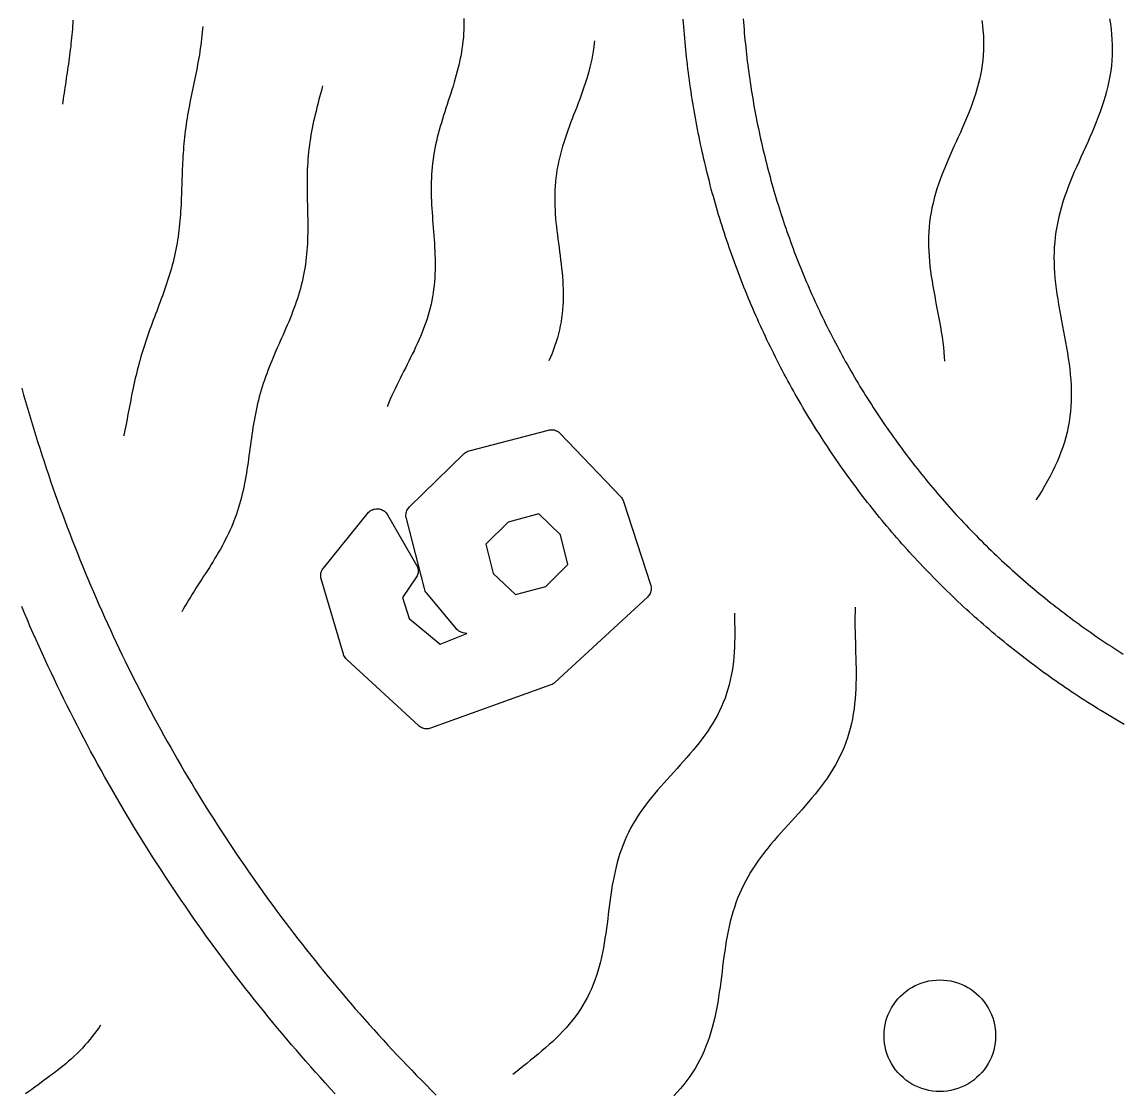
# Model space of a CAD drawing. Header units: millimetres. Extents: x -17.8 to 17.8, y -17.8 to 17.8.
# Drawn here: x 3.244 to 6.001, y -2.838 to -0.151 of the extents above; entities that cross this region are included whole.
import ezdxf

# ---------------------------------------------------------------- set-up
doc = ezdxf.new("R2010")
doc.units = ezdxf.units.MM
for name, color, linetype in [('ALTIN', 2, 'Continuous'), ('DOKU', 8, 'Continuous'), ('KESIM', 1, 'Continuous')]:
    doc.layers.add(name, color=color, linetype=linetype)

msp = doc.modelspace()

# ---------------------------------------------------------------- linework, layer by layer
at = {"layer": 'ALTIN'}
for points in [[(6.0086, -1.9134), (6.0003, -1.9086), (5.9919, -1.9038), (5.9836, -1.8989), (5.9754, -1.894), (5.9671, -1.8891), (5.9589, -1.8841), (5.9507, -1.8791), (5.9425, -1.8741), (5.9343, -1.869), (5.9262, -1.8639), (5.9181, -1.8587), (5.91, -1.8535), (5.9019, -1.8483), (5.8938, -1.8431), (5.8858, -1.8378), (5.8778, -1.8325), (5.8698, -1.8271), (5.8618, -1.8217), (5.8539, -1.8163), (5.846, -1.8108), (5.8381, -1.8053), (5.8302, -1.7998), (5.8224, -1.7942), (5.8146, -1.7886), (5.8068, -1.783), (5.799, -1.7773), (5.7913, -1.7716), (5.7836, -1.7659), (5.7759, -1.7601), (5.7682, -1.7543), (5.7606, -1.7485), (5.7529, -1.7426), (5.7454, -1.7367), (5.7378, -1.7307), (5.7303, -1.7248), (5.7227, -1.7188), (5.7153, -1.7127), (5.7078, -1.7067), (5.7004, -1.7006), (5.693, -1.6944), (5.6856, -1.6883), (5.6782, -1.6821), (5.6709, -1.6758), (5.6636, -1.6696), (5.6563, -1.6633), (5.6491, -1.657), (5.6419, -1.6506), (5.6347, -1.6442), (5.6275, -1.6378), (5.6204, -1.6314), (5.6133, -1.6249), (5.6062, -1.6184), (5.5992, -1.6118), (5.5921, -1.6052), (5.5851, -1.5986), (5.5782, -1.592), (5.5713, -1.5853), (5.5644, -1.5786), (5.5575, -1.5719), (5.5506, -1.5652), (5.5438, -1.5584), (5.537, -1.5516), (5.5303, -1.5447), (5.5236, -1.5378), (5.5169, -1.5309), (5.5102, -1.524), (5.5036, -1.5171), (5.497, -1.5101), (5.4904, -1.503), (5.4838, -1.496), (5.4773, -1.4889), (5.4708, -1.4818), (5.4644, -1.4747), (5.458, -1.4675), (5.4516, -1.4603), (5.4452, -1.4531), (5.4389, -1.4459), (5.4326, -1.4386), (5.4264, -1.4313), (5.4201, -1.424), (5.4139, -1.4166), (5.4078, -1.4092), (5.4016, -1.4018), (5.3955, -1.3944), (5.3895, -1.3869), (5.3834, -1.3795), (5.3774, -1.3719), (5.3715, -1.3644), (5.3655, -1.3568), (5.3596, -1.3493), (5.3537, -1.3416), (5.3479, -1.334), (5.3421, -1.3263), (5.3363, -1.3186), (5.3306, -1.3109), (5.3249, -1.3032), (5.3192, -1.2954), (5.3136, -1.2876), (5.308, -1.2798), (5.3024, -1.272), (5.2969, -1.2641), (5.2914, -1.2562), (5.2859, -1.2483), (5.2805, -1.2404), (5.2751, -1.2324), (5.2697, -1.2244), (5.2644, -1.2164), (5.2591, -1.2084), (5.2539, -1.2003), (5.2487, -1.1922), (5.2435, -1.1841), (5.2383, -1.176), (5.2332, -1.1679), (5.2281, -1.1597), (5.2231, -1.1515), (5.2181, -1.1433), (5.2131, -1.1351), (5.2082, -1.1268), (5.2033, -1.1186), (5.1984, -1.1103), (5.1936, -1.1019), (5.1888, -1.0936), (5.184, -1.0852), (5.1793, -1.0769), (5.1746, -1.0685), (5.17, -1.06), (5.1654, -1.0516), (5.1608, -1.0431), (5.1563, -1.0347), (5.1518, -1.0262), (5.1473, -1.0176), (5.1429, -1.0091), (5.1385, -1.0005), (5.1342, -0.992), (5.1299, -0.9834), (5.1256, -0.9748), (5.1214, -0.9661), (5.1172, -0.9575), (5.113, -0.9488), (5.1089, -0.9401), (5.1048, -0.9314), (5.1008, -0.9227), (5.0968, -0.9139), (5.0928, -0.9052), (5.0889, -0.8964), (5.085, -0.8876), (5.0811, -0.8788), (5.0773, -0.87), (5.0735, -0.8611), (5.0698, -0.8523), (5.0661, -0.8434), (5.0624, -0.8345), (5.0588, -0.8256), (5.0552, -0.8167), (5.0517, -0.8077), (5.0482, -0.7988), (5.0447, -0.7898), (5.0413, -0.7808), (5.0379, -0.7718), (5.0345, -0.7628), (5.0312, -0.7538), (5.028, -0.7447), (5.0247, -0.7357), (5.0215, -0.7266), (5.0184, -0.7175), (5.0153, -0.7084), (5.0122, -0.6993), (5.0092, -0.6902), (5.0062, -0.681), (5.0032, -0.6719), (5.0003, -0.6627), (4.9975, -0.6535), (4.9946, -0.6444), (4.9918, -0.6351), (4.9891, -0.6259), (4.9864, -0.6167), (4.9837, -0.6075), (4.9811, -0.5982), (4.9785, -0.589), (4.9759, -0.5797), (4.9734, -0.5704), (4.9709, -0.5611), (4.9685, -0.5518), (4.9661, -0.5425), (4.9638, -0.5332), (4.9615, -0.5238), (4.9592, -0.5145), (4.957, -0.5051), (4.9548, -0.4958), (4.9527, -0.4864), (4.9506, -0.477), (4.9485, -0.4676), (4.9465, -0.4582), (4.9445, -0.4488), (4.9426, -0.4394), (4.9407, -0.43), (4.9388, -0.4205), (4.937, -0.4111), (4.9352, -0.4016), (4.9335, -0.3922), (4.9318, -0.3827), (4.9302, -0.3732), (4.9285, -0.3637), (4.927, -0.3543), (4.9255, -0.3448), (4.924, -0.3353), (4.9225, -0.3258), (4.9211, -0.3162), (4.9198, -0.3067), (4.9185, -0.2972), (4.9172, -0.2877), (4.9159, -0.2781), (4.9147, -0.2686), (4.9136, -0.259), (4.9125, -0.2495), (4.9114, -0.2399), (4.9104, -0.2304), (4.9094, -0.2208), (4.9085, -0.2112), (4.9076, -0.2017), (4.9067, -0.1921), (4.9059, -0.1825), (4.9051, -0.1729), (4.9044, -0.1633), (4.9037, -0.1537), (4.903, -0.1441)], [(5.0533, -0.1433), (5.054, -0.1522), (5.0547, -0.1611), (5.0554, -0.1701), (5.0561, -0.179), (5.0569, -0.1879), (5.0578, -0.1969), (5.0587, -0.2058), (5.0596, -0.2147), (5.0605, -0.2236), (5.0615, -0.2325), (5.0626, -0.2414), (5.0636, -0.2503), (5.0647, -0.2592), (5.0659, -0.2681), (5.0671, -0.277), (5.0683, -0.2858), (5.0696, -0.2947), (5.0709, -0.3036), (5.0722, -0.3124), (5.0736, -0.3213), (5.075, -0.3301), (5.0765, -0.339), (5.078, -0.3478), (5.0795, -0.3567), (5.0811, -0.3655), (5.0827, -0.3743), (5.0844, -0.3831), (5.0861, -0.3919), (5.0878, -0.4007), (5.0896, -0.4095), (5.0914, -0.4183), (5.0932, -0.427), (5.0951, -0.4358), (5.097, -0.4445), (5.099, -0.4533), (5.101, -0.462), (5.103, -0.4708), (5.1051, -0.4795), (5.1072, -0.4882), (5.1093, -0.4969), (5.1115, -0.5056), (5.1137, -0.5143), (5.116, -0.5229), (5.1183, -0.5316), (5.1206, -0.5402), (5.123, -0.5489), (5.1254, -0.5575), (5.1279, -0.5661), (5.1304, -0.5747), (5.1329, -0.5833), (5.1355, -0.5919), (5.1381, -0.6005), (5.1407, -0.6091), (5.1434, -0.6176), (5.1461, -0.6262), (5.1488, -0.6347), (5.1516, -0.6432), (5.1545, -0.6517), (5.1573, -0.6602), (5.1602, -0.6687), (5.1632, -0.6771), (5.1661, -0.6856), (5.1691, -0.694), (5.1722, -0.7025), (5.1753, -0.7109), (5.1784, -0.7193), (5.1815, -0.7277), (5.1847, -0.736), (5.188, -0.7444), (5.1912, -0.7527), (5.1945, -0.7611), (5.1979, -0.7694), (5.2013, -0.7777), (5.2047, -0.786), (5.2081, -0.7943), (5.2116, -0.8025), (5.2151, -0.8108), (5.2187, -0.819), (5.2223, -0.8272), (5.2259, -0.8354), (5.2296, -0.8436), (5.2332, -0.8517), (5.237, -0.8599), (5.2408, -0.868), (5.2446, -0.8761), (5.2484, -0.8842), (5.2523, -0.8923), (5.2562, -0.9004), (5.2601, -0.9084), (5.2641, -0.9164), (5.2681, -0.9244), (5.2722, -0.9324), (5.2763, -0.9404), (5.2804, -0.9484), (5.2845, -0.9563), (5.2887, -0.9642), (5.293, -0.9721), (5.2972, -0.98), (5.3015, -0.9879), (5.3058, -0.9957), (5.3102, -1.0036), (5.3146, -1.0114), (5.319, -1.0192), (5.3235, -1.0269), (5.328, -1.0347), (5.3325, -1.0424), (5.3371, -1.0501), (5.3417, -1.0578), (5.3463, -1.0655), (5.351, -1.0731), (5.3557, -1.0808), (5.3604, -1.0884), (5.3652, -1.096), (5.37, -1.1035), (5.3748, -1.1111), (5.3797, -1.1186), (5.3846, -1.1261), (5.3895, -1.1336), (5.3945, -1.1411), (5.3995, -1.1485), (5.4045, -1.1559), (5.4095, -1.1633), (5.4146, -1.1707), (5.4198, -1.1781), (5.4249, -1.1854), (5.4301, -1.1927), (5.4353, -1.2), (5.4406, -1.2072), (5.4459, -1.2145), (5.4512, -1.2217), (5.4565, -1.2289), (5.4619, -1.2361), (5.4673, -1.2432), (5.4727, -1.2503), (5.4782, -1.2574), (5.4837, -1.2645), (5.4893, -1.2715), (5.4948, -1.2786), (5.5004, -1.2856), (5.506, -1.2925), (5.5117, -1.2995), (5.5174, -1.3064), (5.5231, -1.3133), (5.5288, -1.3202), (5.5346, -1.3271), (5.5404, -1.3339), (5.5463, -1.3407), (5.5521, -1.3475), (5.558, -1.3542), (5.5639, -1.3609), (5.5699, -1.3676), (5.5759, -1.3743), (5.5819, -1.381), (5.5879, -1.3876), (5.594, -1.3942), (5.6001, -1.4007), (5.6062, -1.4073), (5.6124, -1.4138), (5.6186, -1.4203), (5.6248, -1.4267), (5.631, -1.4332), (5.6373, -1.4396), (5.6436, -1.446), (5.6499, -1.4523), (5.6562, -1.4586), (5.6626, -1.4649), (5.669, -1.4712), (5.6755, -1.4774), (5.6819, -1.4836), (5.6884, -1.4898), (5.6949, -1.496), (5.7015, -1.5021), (5.708, -1.5082), (5.7146, -1.5143), (5.7212, -1.5203), (5.7279, -1.5263), (5.7346, -1.5323), (5.7413, -1.5383), (5.748, -1.5442), (5.7547, -1.5501), (5.7615, -1.5559), (5.7683, -1.5618), (5.7751, -1.5676), (5.782, -1.5734), (5.7889, -1.5791), (5.7958, -1.5848), (5.8027, -1.5905), (5.8097, -1.5962), (5.8166, -1.6018), (5.8236, -1.6074), (5.8307, -1.6129), (5.8377, -1.6185), (5.8448, -1.624), (5.8519, -1.6295), (5.859, -1.6349), (5.8661, -1.6403), (5.8733, -1.6457), (5.8805, -1.651), (5.8877, -1.6563), (5.895, -1.6616), (5.9022, -1.6669), (5.9095, -1.6721), (5.9168, -1.6773), (5.9241, -1.6824), (5.9315, -1.6876), (5.9389, -1.6927), (5.9463, -1.6977), (5.9537, -1.7027), (5.9611, -1.7077), (5.9686, -1.7127), (5.9761, -1.7176), (5.9836, -1.7225), (5.9911, -1.7274), (5.9987, -1.7322), (6.0062, -1.737)], [(3.2438, -1.07), (3.2485, -1.0868), (3.2533, -1.1037), (3.2582, -1.1204), (3.2631, -1.1372), (3.2681, -1.1539), (3.2732, -1.1707), (3.2783, -1.1874), (3.2835, -1.204), (3.2888, -1.2207), (3.2942, -1.2373), (3.2996, -1.2539), (3.3051, -1.2705), (3.3107, -1.287), (3.3163, -1.3036), (3.3221, -1.3201), (3.3279, -1.3366), (3.3337, -1.353), (3.3397, -1.3694), (3.3457, -1.3859), (3.3518, -1.4022), (3.3579, -1.4186), (3.3641, -1.4349), (3.3704, -1.4512), (3.3768, -1.4675), (3.3832, -1.4837), (3.3898, -1.4999), (3.3963, -1.5161), (3.403, -1.5323), (3.4097, -1.5484), (3.4165, -1.5645), (3.4234, -1.5806), (3.4303, -1.5966), (3.4373, -1.6126), (3.4444, -1.6286), (3.4515, -1.6445), (3.4587, -1.6604), (3.466, -1.6763), (3.4733, -1.6922), (3.4808, -1.708), (3.4882, -1.7238), (3.4958, -1.7395), (3.5034, -1.7552), (3.5111, -1.7709), (3.5189, -1.7866), (3.5267, -1.8022), (3.5346, -1.8178), (3.5426, -1.8333), (3.5506, -1.8488), (3.5587, -1.8643), (3.5669, -1.8798), (3.5751, -1.8952), (3.5834, -1.9105), (3.5918, -1.9259), (3.6002, -1.9412), (3.6087, -1.9564), (3.6173, -1.9717), (3.6259, -1.9869), (3.6346, -2.002), (3.6434, -2.0171), (3.6522, -2.0322), (3.6611, -2.0472), (3.6701, -2.0622), (3.6791, -2.0772), (3.6882, -2.0921), (3.6974, -2.107), (3.7066, -2.1218), (3.7159, -2.1366), (3.7253, -2.1513), (3.7347, -2.1661), (3.7442, -2.1807), (3.7537, -2.1954), (3.7633, -2.21), (3.773, -2.2245), (3.7827, -2.239), (3.7925, -2.2535), (3.8024, -2.2679), (3.8123, -2.2823), (3.8223, -2.2966), (3.8324, -2.3109), (3.8425, -2.3251), (3.8527, -2.3393), (3.8629, -2.3535), (3.8732, -2.3676), (3.8836, -2.3817), (3.894, -2.3957), (3.9045, -2.4097), (3.915, -2.4236), (3.9256, -2.4375), (3.9363, -2.4513), (3.947, -2.4651), (3.9578, -2.4789), (3.9686, -2.4925), (3.9795, -2.5062), (3.9905, -2.5198), (4.0015, -2.5334), (4.0126, -2.5469), (4.0238, -2.5603), (4.035, -2.5737), (4.0462, -2.5871), (4.0575, -2.6004), (4.0689, -2.6137), (4.0803, -2.6269), (4.0918, -2.64), (4.1034, -2.6531), (4.115, -2.6662), (4.1266, -2.6792), (4.1384, -2.6922), (4.1501, -2.7051), (4.162, -2.7179), (4.1739, -2.7307), (4.1858, -2.7435), (4.1978, -2.7562), (4.2099, -2.7688), (4.222, -2.7814), (4.2341, -2.794), (4.2463, -2.8064), (4.2586, -2.8189), (4.2709, -2.8313), (4.2833, -2.8436)], [(4.0298, -2.8401), (4.0174, -2.8267), (4.0051, -2.8132), (3.9929, -2.7996), (3.9807, -2.786), (3.9686, -2.7724), (3.9565, -2.7587), (3.9445, -2.745), (3.9325, -2.7311), (3.9207, -2.7173), (3.9088, -2.7034), (3.8971, -2.6894), (3.8854, -2.6754), (3.8737, -2.6614), (3.8621, -2.6472), (3.8506, -2.6331), (3.8392, -2.6189), (3.8278, -2.6046), (3.8164, -2.5903), (3.8052, -2.5759), (3.794, -2.5615), (3.7828, -2.5471), (3.7717, -2.5326), (3.7607, -2.518), (3.7498, -2.5034), (3.7389, -2.4887), (3.728, -2.474), (3.7173, -2.4593), (3.7066, -2.4445), (3.6959, -2.4297), (3.6854, -2.4148), (3.6749, -2.3998), (3.6644, -2.3849), (3.6541, -2.3698), (3.6437, -2.3548), (3.6335, -2.3397), (3.6233, -2.3245), (3.6132, -2.3093), (3.6032, -2.2941), (3.5932, -2.2788), (3.5833, -2.2634), (3.5735, -2.2481), (3.5637, -2.2326), (3.554, -2.2172), (3.5443, -2.2017), (3.5348, -2.1861), (3.5252, -2.1705), (3.5158, -2.1549), (3.5064, -2.1393), (3.4971, -2.1235), (3.4879, -2.1078), (3.4787, -2.092), (3.4697, -2.0762), (3.4606, -2.0603), (3.4517, -2.0444), (3.4428, -2.0284), (3.434, -2.0125), (3.4252, -1.9964), (3.4166, -1.9804), (3.4079, -1.9643), (3.3994, -1.9481), (3.3909, -1.932), (3.3826, -1.9157), (3.3742, -1.8995), (3.366, -1.8832), (3.3578, -1.8669), (3.3497, -1.8505), (3.3416, -1.8341), (3.3337, -1.8177), (3.3258, -1.8013), (3.318, -1.7848), (3.3102, -1.7682), (3.3025, -1.7517), (3.2949, -1.7351), (3.2874, -1.7184), (3.2799, -1.7018), (3.2725, -1.6851), (3.2652, -1.6684), (3.258, -1.6516), (3.2508, -1.6348), (3.2437, -1.618)]]:
    msp.add_lwpolyline(points, dxfattribs=at)
for points in [[(4.1181, -1.3778), (4.1206, -1.3762), (4.1232, -1.375), (4.126, -1.374), (4.1288, -1.3732), (4.1316, -1.3727), (4.1345, -1.3725), (4.1374, -1.3726), (4.1403, -1.373), (4.1431, -1.3736), (4.1459, -1.3746), (4.1486, -1.3757), (4.1511, -1.3772), (4.1535, -1.3788), (4.1557, -1.3807), (4.1577, -1.3828), (4.1595, -1.3851), (4.1611, -1.3875), (4.234, -1.5138), (4.2353, -1.5163), (4.2363, -1.519), (4.2371, -1.5217), (4.2377, -1.5245), (4.238, -1.5273), (4.238, -1.5301), (4.2377, -1.5329), (4.2372, -1.5357), (4.2364, -1.5384), (4.2354, -1.5411), (4.2341, -1.5436), (4.2326, -1.546), (4.1984, -1.595), (4.2154, -1.6476), (4.2935, -1.7125), (4.3604, -1.6852), (4.3512, -1.6836), (4.3482, -1.683), (4.3453, -1.682), (4.3426, -1.6808), (4.3399, -1.6793), (4.3374, -1.6775), (4.3352, -1.6755), (4.3331, -1.6732), (4.2596, -1.5846), (4.2577, -1.582), (4.256, -1.5791), (4.2547, -1.5761), (4.2537, -1.573), (4.2084, -1.3969), (4.2078, -1.3941), (4.2075, -1.3913), (4.2074, -1.3884), (4.2077, -1.3856), (4.2082, -1.3827), (4.2089, -1.38), (4.21, -1.3773), (4.2112, -1.3748), (4.2128, -1.3723), (4.2145, -1.3701), (4.2164, -1.368), (4.3523, -1.2351), (4.3547, -1.2331), (4.3572, -1.2313), (4.3599, -1.2298), (4.3627, -1.2285), (4.3657, -1.2276), (4.5647, -1.1751), (4.5676, -1.1745), (4.5705, -1.1742), (4.5734, -1.1742), (4.5763, -1.1744), (4.5791, -1.1749), (4.5819, -1.1757), (4.5846, -1.1768), (4.5872, -1.1781), (4.5897, -1.1796), (4.592, -1.1814), (4.5941, -1.1834), (4.7463, -1.3427), (4.7481, -1.3447), (4.7496, -1.3469), (4.751, -1.3492), (4.7522, -1.3516), (4.7531, -1.3541), (4.8211, -1.5627), (4.8219, -1.5654), (4.8224, -1.5682), (4.8226, -1.5711), (4.8226, -1.5739), (4.8222, -1.5768), (4.8216, -1.5795), (4.8208, -1.5823), (4.8197, -1.5849), (4.8183, -1.5874), (4.8168, -1.5898), (4.815, -1.592), (4.813, -1.594), (4.5812, -1.8082), (4.5789, -1.8101), (4.5764, -1.8118), (4.5738, -1.8132), (4.571, -1.8144), (4.2694, -1.9229), (4.2666, -1.9237), (4.2637, -1.9243), (4.2607, -1.9246), (4.2578, -1.9246), (4.2548, -1.9243), (4.2519, -1.9237), (4.249, -1.9228), (4.2463, -1.9217), (4.2437, -1.9203), (4.2412, -1.9186), (4.2389, -1.9167), (4.0591, -1.7508), (4.0569, -1.7485), (4.0549, -1.7459), (4.0532, -1.7432), (4.0518, -1.7403), (4.0507, -1.7372), (3.9949, -1.5487), (3.9942, -1.5459), (3.9938, -1.543), (3.9937, -1.5401), (3.9938, -1.5372), (3.9942, -1.5343), (3.9949, -1.5315), (3.9959, -1.5288), (3.9971, -1.5261), (3.9986, -1.5236), (4.0003, -1.5213), (4.1118, -1.3837), (4.1137, -1.3815), (4.1158, -1.3795)], [(4.4075, -1.4612), (4.4259, -1.5346), (4.4819, -1.5876), (4.5584, -1.5674), (4.6133, -1.5128), (4.5954, -1.4379), (4.5406, -1.3852), (4.4638, -1.4059)], [(5.6317, -2.8057), (5.6243, -2.811), (5.6165, -2.8158), (5.6084, -2.8201), (5.6001, -2.8239), (5.5915, -2.8272), (5.5827, -2.8298), (5.5738, -2.8319), (5.5648, -2.8334), (5.5556, -2.8343), (5.5465, -2.8346), (5.5373, -2.8343), (5.5282, -2.8334), (5.5192, -2.8319), (5.5102, -2.8298), (5.5015, -2.8272), (5.4929, -2.8239), (5.4846, -2.8201), (5.4765, -2.8158), (5.4687, -2.811), (5.4613, -2.8057), (5.4542, -2.7998), (5.4475, -2.7936), (5.4412, -2.7869), (5.4354, -2.7798), (5.4301, -2.7724), (5.4252, -2.7646), (5.4209, -2.7565), (5.4171, -2.7482), (5.4139, -2.7396), (5.4113, -2.7308), (5.4092, -2.7219), (5.4077, -2.7129), (5.4068, -2.7037), (5.4065, -2.6946), (5.4068, -2.6854), (5.4077, -2.6763), (5.4092, -2.6673), (5.4113, -2.6584), (5.4139, -2.6496), (5.4171, -2.641), (5.4209, -2.6327), (5.4252, -2.6246), (5.4301, -2.6168), (5.4354, -2.6094), (5.4412, -2.6023), (5.4475, -2.5956), (5.4542, -2.5893), (5.4613, -2.5835), (5.4687, -2.5782), (5.4765, -2.5733), (5.4846, -2.569), (5.4929, -2.5652), (5.5015, -2.562), (5.5102, -2.5594), (5.5192, -2.5573), (5.5282, -2.5558), (5.5373, -2.5549), (5.5465, -2.5546), (5.5556, -2.5549), (5.5648, -2.5558), (5.5738, -2.5573), (5.5827, -2.5594), (5.5915, -2.562), (5.6001, -2.5652), (5.6084, -2.569), (5.6165, -2.5733), (5.6243, -2.5782), (5.6317, -2.5835), (5.6388, -2.5893), (5.6455, -2.5956), (5.6517, -2.6023), (5.6575, -2.6094), (5.6629, -2.6168), (5.6677, -2.6246), (5.672, -2.6327), (5.6758, -2.641), (5.6791, -2.6496), (5.6817, -2.6584), (5.6838, -2.6673), (5.6853, -2.6763), (5.6862, -2.6854), (5.6865, -2.6946), (5.6862, -2.7037), (5.6853, -2.7129), (5.6838, -2.7219), (5.6817, -2.7308), (5.6791, -2.7396), (5.6758, -2.7482), (5.672, -2.7565), (5.6677, -2.7646), (5.6629, -2.7724), (5.6575, -2.7798), (5.6517, -2.7869), (5.6455, -2.7936), (5.6388, -2.7998)]]:
    msp.add_lwpolyline(points, close=True, dxfattribs=at)
at = {"layer": 'DOKU'}
for points in [[(3.3723, -0.1472), (3.3719, -0.1546), (3.3714, -0.1619), (3.3708, -0.1693), (3.3702, -0.1766), (3.3696, -0.184), (3.3689, -0.1913), (3.3681, -0.1986), (3.3673, -0.206), (3.3665, -0.2133), (3.3656, -0.2206), (3.3647, -0.2279), (3.3637, -0.2352), (3.3627, -0.2425), (3.3617, -0.2498), (3.3607, -0.2571), (3.3596, -0.2644), (3.3585, -0.2717), (3.3575, -0.279), (3.3564, -0.2863), (3.3553, -0.2935), (3.3542, -0.3008), (3.3531, -0.3081), (3.352, -0.3154), (3.3509, -0.3227), (3.3498, -0.3299), (3.3488, -0.3372), (3.3477, -0.3445), (3.3467, -0.3518), (3.346, -0.3572)], [(3.6977, -0.1627), (3.6972, -0.1695), (3.6965, -0.1776), (3.6957, -0.1856), (3.6949, -0.1936), (3.6939, -0.2017), (3.6928, -0.2097), (3.6917, -0.2177), (3.6905, -0.2257), (3.6892, -0.2337), (3.6878, -0.2417), (3.6864, -0.2497), (3.6849, -0.2577), (3.6834, -0.2656), (3.6818, -0.2736), (3.6802, -0.2816), (3.6786, -0.2895), (3.677, -0.2975), (3.6753, -0.3054), (3.6737, -0.3133), (3.6721, -0.3213), (3.6704, -0.3292), (3.6688, -0.3371), (3.6672, -0.345), (3.6657, -0.353), (3.6642, -0.3609), (3.6627, -0.3688), (3.6613, -0.3767), (3.6599, -0.3847), (3.6586, -0.3926), (3.6574, -0.4005), (3.6562, -0.4085), (3.6551, -0.4164), (3.654, -0.4244), (3.653, -0.4324), (3.6521, -0.4403), (3.6513, -0.4483), (3.6505, -0.4563), (3.6498, -0.4643), (3.6492, -0.4723), (3.6486, -0.4803), (3.6481, -0.4884), (3.6476, -0.4964), (3.6472, -0.5045), (3.6468, -0.5125), (3.6465, -0.5206), (3.6461, -0.5287), (3.6459, -0.5367), (3.6456, -0.5448), (3.6453, -0.5529), (3.6451, -0.561), (3.6448, -0.5691), (3.6446, -0.5772), (3.6443, -0.5854), (3.644, -0.5935), (3.6436, -0.6016), (3.6433, -0.6097), (3.6428, -0.6178), (3.6423, -0.6259), (3.6418, -0.634), (3.6412, -0.642), (3.6405, -0.6501), (3.6397, -0.6582), (3.6389, -0.6662), (3.638, -0.6743), (3.6369, -0.6823), (3.6358, -0.6903), (3.6346, -0.6983), (3.6333, -0.7062), (3.6319, -0.7142), (3.6303, -0.7221), (3.6287, -0.73), (3.627, -0.7379), (3.6251, -0.7458), (3.6232, -0.7536), (3.6212, -0.7615), (3.6191, -0.7693), (3.6169, -0.777), (3.6146, -0.7848), (3.6122, -0.7925), (3.6097, -0.8003), (3.6072, -0.808), (3.6046, -0.8156), (3.6019, -0.8233), (3.5992, -0.831), (3.5965, -0.8386), (3.5937, -0.8462), (3.5909, -0.8538), (3.588, -0.8614), (3.5852, -0.869), (3.5823, -0.8766), (3.5795, -0.8842), (3.5766, -0.8917), (3.5737, -0.8993), (3.5709, -0.9069), (3.5681, -0.9145), (3.5653, -0.9221), (3.5626, -0.9296), (3.5599, -0.9372), (3.5573, -0.9449), (3.5547, -0.9525), (3.5521, -0.9601), (3.5497, -0.9678), (3.5473, -0.9754), (3.5449, -0.9831), (3.5426, -0.9908), (3.5404, -0.9985), (3.5383, -1.0062), (3.5362, -1.014), (3.5342, -1.0218), (3.5322, -1.0296), (3.5304, -1.0374), (3.5285, -1.0452), (3.5268, -1.053), (3.525, -1.0609), (3.5234, -1.0688), (3.5217, -1.0767), (3.5201, -1.0846), (3.5186, -1.0925), (3.517, -1.1005), (3.5155, -1.1084), (3.514, -1.1164), (3.5124, -1.1243), (3.5109, -1.1323), (3.5094, -1.1403), (3.5079, -1.1482), (3.5063, -1.1562), (3.5047, -1.1642), (3.503, -1.1721), (3.5013, -1.18), (3.4996, -1.188), (3.4991, -1.1901)], [(4.3527, -0.1425), (4.3529, -0.152), (4.3528, -0.1615), (4.3526, -0.171), (4.3521, -0.1805), (4.3514, -0.19), (4.3505, -0.1995), (4.3493, -0.2089), (4.348, -0.2184), (4.3465, -0.2278), (4.3448, -0.2372), (4.3429, -0.2466), (4.3408, -0.256), (4.3386, -0.2654), (4.3362, -0.2747), (4.3337, -0.284), (4.331, -0.2934), (4.3283, -0.3027), (4.3255, -0.312), (4.3226, -0.3212), (4.3196, -0.3305), (4.3167, -0.3397), (4.3136, -0.349), (4.3106, -0.3582), (4.3077, -0.3674), (4.3047, -0.3766), (4.3018, -0.3858), (4.2989, -0.395), (4.2962, -0.4042), (4.2935, -0.4134), (4.2909, -0.4226), (4.2885, -0.4318), (4.2861, -0.441), (4.284, -0.4503), (4.2819, -0.4595), (4.2801, -0.4687), (4.2783, -0.478), (4.2768, -0.4873), (4.2754, -0.4966), (4.2743, -0.5059), (4.2732, -0.5152), (4.2724, -0.5246), (4.2717, -0.534), (4.2712, -0.5434), (4.2709, -0.5528), (4.2707, -0.5622), (4.2707, -0.5717), (4.2708, -0.5812), (4.271, -0.5908), (4.2714, -0.6003), (4.2718, -0.6099), (4.2724, -0.6195), (4.273, -0.6291), (4.2737, -0.6387), (4.2744, -0.6484), (4.2752, -0.658), (4.2759, -0.6677), (4.2767, -0.6774), (4.2774, -0.687), (4.2781, -0.6967), (4.2788, -0.7064), (4.2794, -0.7161), (4.2798, -0.7258), (4.2802, -0.7355), (4.2805, -0.7451), (4.2806, -0.7548), (4.2806, -0.7644), (4.2804, -0.774), (4.2801, -0.7836), (4.2796, -0.7932), (4.2788, -0.8027), (4.2779, -0.8122), (4.2768, -0.8217), (4.2755, -0.8311), (4.274, -0.8405), (4.2722, -0.8498), (4.2703, -0.8591), (4.2681, -0.8684), (4.2657, -0.8776), (4.2631, -0.8867), (4.2603, -0.8958), (4.2573, -0.9049), (4.2542, -0.914), (4.2508, -0.9229), (4.2473, -0.9319), (4.2436, -0.9408), (4.2398, -0.9497), (4.2359, -0.9585), (4.2318, -0.9673), (4.2277, -0.976), (4.2234, -0.9848), (4.2191, -0.9935), (4.2148, -1.0022), (4.2104, -1.0108), (4.206, -1.0195), (4.2015, -1.0281), (4.1971, -1.0367), (4.1928, -1.0454), (4.1885, -1.054), (4.1842, -1.0627), (4.18, -1.0713), (4.176, -1.08), (4.172, -1.0887), (4.1681, -1.0974), (4.1644, -1.1061), (4.1608, -1.1149), (4.16, -1.1168)], [(5.6518, -0.148), (5.6535, -0.1604), (5.6548, -0.1728), (5.6557, -0.1851), (5.6563, -0.1975), (5.6564, -0.2099), (5.6561, -0.2222), (5.6554, -0.2346), (5.6543, -0.2469), (5.6528, -0.2592), (5.6509, -0.2714), (5.6486, -0.2837), (5.646, -0.2959), (5.643, -0.3081), (5.6396, -0.3202), (5.6359, -0.3324), (5.6319, -0.3445), (5.6277, -0.3565), (5.6232, -0.3686), (5.6185, -0.3806), (5.6136, -0.3925), (5.6085, -0.4045), (5.6033, -0.4164), (5.598, -0.4283), (5.5927, -0.4402), (5.5873, -0.452), (5.582, -0.4638), (5.5767, -0.4756), (5.5714, -0.4874), (5.5663, -0.4992), (5.5613, -0.511), (5.5565, -0.5228), (5.5519, -0.5346), (5.5475, -0.5464), (5.5433, -0.5582), (5.5394, -0.57), (5.5358, -0.5818), (5.5325, -0.5937), (5.5295, -0.6056), (5.5268, -0.6175), (5.5245, -0.6294), (5.5226, -0.6414), (5.521, -0.6535), (5.5197, -0.6655), (5.5188, -0.6776), (5.5183, -0.6898), (5.5181, -0.702), (5.5182, -0.7142), (5.5187, -0.7265), (5.5194, -0.7389), (5.5204, -0.7513), (5.5217, -0.7637), (5.5233, -0.7762), (5.525, -0.7888), (5.527, -0.8014), (5.5291, -0.814), (5.5313, -0.8267), (5.5336, -0.8394), (5.536, -0.8521), (5.5385, -0.8648), (5.5409, -0.8776), (5.5433, -0.8904), (5.5457, -0.9032), (5.548, -0.916), (5.5501, -0.9288), (5.5521, -0.9416), (5.5538, -0.9543), (5.5554, -0.9671), (5.5567, -0.9798), (5.5578, -0.9925), (5.5583, -1.002)], [(5.972, -0.1433), (5.9742, -0.1564), (5.976, -0.1695), (5.9774, -0.1826), (5.9783, -0.1957), (5.9789, -0.2088), (5.9791, -0.2219), (5.9788, -0.2349), (5.978, -0.2479), (5.9769, -0.261), (5.9753, -0.2739), (5.9733, -0.2869), (5.9708, -0.2999), (5.968, -0.3128), (5.9648, -0.3257), (5.9613, -0.3385), (5.9574, -0.3513), (5.9532, -0.3641), (5.9487, -0.3769), (5.9439, -0.3896), (5.9389, -0.4023), (5.9338, -0.4149), (5.9284, -0.4276), (5.9229, -0.4402), (5.9174, -0.4527), (5.9117, -0.4653), (5.9061, -0.4778), (5.9004, -0.4903), (5.8948, -0.5028), (5.8893, -0.5152), (5.8838, -0.5277), (5.8786, -0.5402), (5.8734, -0.5526), (5.8686, -0.5651), (5.8639, -0.5775), (5.8595, -0.59), (5.8554, -0.6025), (5.8515, -0.615), (5.8481, -0.6276), (5.8449, -0.6401), (5.8421, -0.6527), (5.8397, -0.6653), (5.8376, -0.678), (5.8359, -0.6907), (5.8346, -0.7035), (5.8336, -0.7163), (5.8331, -0.7291), (5.8328, -0.742), (5.833, -0.755), (5.8334, -0.768), (5.8342, -0.781), (5.8353, -0.7942), (5.8367, -0.8073), (5.8383, -0.8205), (5.8402, -0.8338), (5.8422, -0.8471), (5.8444, -0.8604), (5.8468, -0.8738), (5.8493, -0.8872), (5.8518, -0.9007), (5.8544, -0.9142), (5.857, -0.9277), (5.8595, -0.9412), (5.862, -0.9547), (5.8644, -0.9682), (5.8667, -0.9817), (5.8688, -0.9953), (5.8706, -1.0088), (5.8723, -1.0222), (5.8737, -1.0357), (5.8748, -1.0491), (5.8756, -1.0625), (5.876, -1.0758), (5.8761, -1.0891), (5.8759, -1.1023), (5.8752, -1.1154), (5.8741, -1.1285), (5.8726, -1.1415), (5.8707, -1.1545), (5.8684, -1.1673), (5.8656, -1.1801), (5.8625, -1.1927), (5.8589, -1.2053), (5.8548, -1.2178), (5.8504, -1.2302), (5.8456, -1.2425), (5.8405, -1.2548), (5.8349, -1.2669), (5.8291, -1.2789), (5.8229, -1.2909), (5.8165, -1.3028), (5.8098, -1.3146), (5.8029, -1.3264), (5.7958, -1.3381), (5.7885, -1.3497), (5.7883, -1.3501)], [(4.68, -0.1987), (4.6795, -0.2043), (4.6784, -0.2145), (4.6771, -0.2247), (4.6754, -0.2348), (4.6735, -0.2449), (4.6713, -0.255), (4.6689, -0.2651), (4.6663, -0.2752), (4.6635, -0.2852), (4.6605, -0.2953), (4.6573, -0.3053), (4.6539, -0.3152), (4.6505, -0.3252), (4.6469, -0.3351), (4.6432, -0.345), (4.6395, -0.355), (4.6357, -0.3648), (4.6319, -0.3747), (4.6281, -0.3846), (4.6243, -0.3944), (4.6205, -0.4042), (4.6169, -0.4141), (4.6133, -0.4239), (4.6098, -0.4337), (4.6065, -0.4436), (4.6033, -0.4534), (4.6003, -0.4632), (4.5974, -0.4731), (4.5948, -0.4829), (4.5923, -0.4928), (4.5901, -0.5027), (4.5881, -0.5126), (4.5863, -0.5225), (4.5848, -0.5325), (4.5835, -0.5425), (4.5824, -0.5525), (4.5816, -0.5625), (4.581, -0.5726), (4.5806, -0.5827), (4.5805, -0.5929), (4.5806, -0.603), (4.5809, -0.6133), (4.5813, -0.6235), (4.582, -0.6338), (4.5828, -0.6441), (4.5837, -0.6544), (4.5848, -0.6648), (4.586, -0.6752), (4.5872, -0.6856), (4.5886, -0.696), (4.59, -0.7065), (4.5914, -0.7169), (4.5928, -0.7274), (4.5941, -0.7379), (4.5955, -0.7484), (4.5967, -0.7589), (4.5979, -0.7694), (4.5989, -0.7799), (4.5998, -0.7904), (4.6006, -0.8009), (4.6012, -0.8113), (4.6016, -0.8217), (4.6018, -0.8321), (4.6018, -0.8425), (4.6015, -0.8528), (4.601, -0.8631), (4.6003, -0.8734), (4.5992, -0.8836), (4.5979, -0.8937), (4.5964, -0.9039), (4.5945, -0.9139), (4.5924, -0.9239), (4.59, -0.9338), (4.5873, -0.9437), (4.5843, -0.9535), (4.5811, -0.9633), (4.5776, -0.973), (4.5739, -0.9827), (4.57, -0.9922), (4.5659, -1.0017)], [(3.9985, -0.3115), (3.9976, -0.3146), (3.9954, -0.3232), (3.9931, -0.3318), (3.9908, -0.3404), (3.9885, -0.349), (3.9863, -0.3575), (3.9841, -0.3661), (3.982, -0.3747), (3.9799, -0.3832), (3.9779, -0.3918), (3.9759, -0.4004), (3.9741, -0.4089), (3.9723, -0.4175), (3.9707, -0.4261), (3.9691, -0.4347), (3.9677, -0.4433), (3.9664, -0.4519), (3.9652, -0.4605), (3.9641, -0.4692), (3.9631, -0.4778), (3.9623, -0.4865), (3.9616, -0.4952), (3.961, -0.5039), (3.9604, -0.5126), (3.96, -0.5213), (3.9597, -0.5301), (3.9595, -0.5389), (3.9594, -0.5477), (3.9594, -0.5565), (3.9594, -0.5653), (3.9595, -0.5741), (3.9596, -0.5829), (3.9598, -0.5918), (3.96, -0.6007), (3.9602, -0.6095), (3.9604, -0.6184), (3.9606, -0.6273), (3.9608, -0.6362), (3.961, -0.6451), (3.9611, -0.654), (3.9612, -0.6629), (3.9611, -0.6718), (3.9611, -0.6806), (3.9609, -0.6895), (3.9606, -0.6984), (3.9602, -0.7072), (3.9597, -0.716), (3.9591, -0.7248), (3.9584, -0.7336), (3.9575, -0.7424), (3.9565, -0.7512), (3.9553, -0.7599), (3.9539, -0.7686), (3.9525, -0.7772), (3.9508, -0.7859), (3.949, -0.7945), (3.9471, -0.803), (3.945, -0.8116), (3.9427, -0.8201), (3.9403, -0.8286), (3.9378, -0.837), (3.9351, -0.8454), (3.9323, -0.8538), (3.9294, -0.8621), (3.9264, -0.8705), (3.9232, -0.8787), (3.92, -0.887), (3.9167, -0.8952), (3.9133, -0.9035), (3.9098, -0.9116), (3.9063, -0.9198), (3.9028, -0.928), (3.8992, -0.9361), (3.8956, -0.9442), (3.892, -0.9524), (3.8884, -0.9605), (3.8848, -0.9686), (3.8813, -0.9767), (3.8778, -0.9848), (3.8743, -0.993), (3.8709, -1.0011), (3.8676, -1.0092), (3.8644, -1.0174), (3.8612, -1.0256), (3.8581, -1.0338), (3.8551, -1.042), (3.8523, -1.0503), (3.8495, -1.0585), (3.8469, -1.0668), (3.8443, -1.0752), (3.8419, -1.0835), (3.8396, -1.0919), (3.8374, -1.1004), (3.8353, -1.1088), (3.8334, -1.1173), (3.8315, -1.1259), (3.8297, -1.1344), (3.8281, -1.143), (3.8265, -1.1516), (3.825, -1.1603), (3.8236, -1.169), (3.8222, -1.1777), (3.8209, -1.1864), (3.8197, -1.1952), (3.8185, -1.204), (3.8173, -1.2127), (3.8161, -1.2215), (3.8149, -1.2303), (3.8137, -1.2392), (3.8125, -1.248), (3.8113, -1.2568), (3.81, -1.2656), (3.8087, -1.2744), (3.8073, -1.2831), (3.8058, -1.2919), (3.8043, -1.3006), (3.8026, -1.3093), (3.8008, -1.318), (3.799, -1.3267), (3.797, -1.3353), (3.7949, -1.3438), (3.7926, -1.3524), (3.7902, -1.3608), (3.7877, -1.3693), (3.785, -1.3776), (3.7822, -1.386), (3.7792, -1.3942), (3.7761, -1.4025), (3.7729, -1.4106), (3.7695, -1.4187), (3.7659, -1.4268), (3.7622, -1.4348), (3.7584, -1.4427), (3.7544, -1.4506), (3.7504, -1.4584), (3.7462, -1.4662), (3.7419, -1.474), (3.7375, -1.4817), (3.733, -1.4893), (3.7284, -1.4969), (3.7238, -1.5045), (3.7191, -1.5121), (3.7143, -1.5196), (3.7096, -1.5271), (3.7048, -1.5346), (3.6999, -1.542), (3.6951, -1.5495), (3.6903, -1.5569), (3.6855, -1.5644), (3.6807, -1.5719), (3.676, -1.5793), (3.6713, -1.5868), (3.6667, -1.5943), (3.6621, -1.6018), (3.6576, -1.6094), (3.6532, -1.617), (3.6489, -1.6246), (3.6454, -1.6309)], [(5.3342, -1.6192), (5.3338, -1.6307), (5.3336, -1.6434), (5.3336, -1.6561), (5.3337, -1.6689), (5.3339, -1.6818), (5.3342, -1.6947), (5.3346, -1.7076), (5.335, -1.7206), (5.3354, -1.7336), (5.3358, -1.7466), (5.3361, -1.7596), (5.3364, -1.7726), (5.3365, -1.7856), (5.3364, -1.7985), (5.3362, -1.8114), (5.3357, -1.8242), (5.335, -1.837), (5.3341, -1.8497), (5.3329, -1.8623), (5.3313, -1.8748), (5.3294, -1.8873), (5.3272, -1.8996), (5.3247, -1.9117), (5.3217, -1.9238), (5.3184, -1.9357), (5.3147, -1.9475), (5.3106, -1.9592), (5.3062, -1.9707), (5.3013, -1.9821), (5.2961, -1.9933), (5.2905, -2.0044), (5.2845, -2.0153), (5.2782, -2.0261), (5.2716, -2.0368), (5.2646, -2.0473), (5.2574, -2.0577), (5.2498, -2.068), (5.2421, -2.0781), (5.2341, -2.0882), (5.2259, -2.0981), (5.2175, -2.108), (5.209, -2.1178), (5.2004, -2.1275), (5.1917, -2.1372), (5.183, -2.1469), (5.1742, -2.1565), (5.1655, -2.1661), (5.1568, -2.1757), (5.1481, -2.1853), (5.1396, -2.1949), (5.1312, -2.2045), (5.123, -2.2143), (5.1149, -2.224), (5.1071, -2.2339), (5.0995, -2.2438), (5.0921, -2.2539), (5.085, -2.264), (5.0782, -2.2743), (5.0717, -2.2846), (5.0655, -2.2952), (5.0596, -2.3058), (5.0541, -2.3166), (5.0488, -2.3275), (5.0439, -2.3386), (5.0393, -2.3499), (5.035, -2.3613), (5.0311, -2.3728), (5.0274, -2.3845), (5.024, -2.3963), (5.0209, -2.4083), (5.0181, -2.4204), (5.0155, -2.4327), (5.0131, -2.445), (5.0109, -2.4575), (5.0088, -2.4701), (5.0069, -2.4827), (5.0051, -2.4955), (5.0034, -2.5083), (5.0018, -2.5211), (5.0002, -2.534), (4.9985, -2.5469), (4.9969, -2.5598), (4.9952, -2.5727), (4.9934, -2.5856), (4.9914, -2.5984), (4.9894, -2.6112), (4.9871, -2.6239), (4.9847, -2.6365), (4.982, -2.649), (4.9791, -2.6614), (4.9759, -2.6736), (4.9724, -2.6858), (4.9686, -2.6977), (4.9645, -2.7095), (4.96, -2.7212), (4.9552, -2.7326), (4.9501, -2.7439), (4.9446, -2.755), (4.9388, -2.7658), (4.9325, -2.7765), (4.926, -2.787), (4.9191, -2.7972), (4.9118, -2.8073), (4.9042, -2.8172), (4.8963, -2.8269), (4.888, -2.8364), (4.8795, -2.8457)], [(5.0311, -1.6344), (5.0311, -1.6347), (5.0315, -1.647), (5.0318, -1.6592), (5.032, -1.6715), (5.0321, -1.6837), (5.032, -1.6959), (5.0318, -1.7081), (5.0314, -1.7202), (5.0307, -1.7322), (5.0298, -1.7442), (5.0287, -1.7561), (5.0272, -1.7679), (5.0254, -1.7796), (5.0234, -1.7912), (5.0209, -1.8027), (5.0182, -1.8141), (5.015, -1.8253), (5.0115, -1.8364), (5.0077, -1.8474), (5.0035, -1.8583), (4.9989, -1.869), (4.994, -1.8796), (4.9887, -1.8901), (4.9831, -1.9004), (4.9771, -1.9105), (4.9709, -1.9206), (4.9643, -1.9305), (4.9575, -1.9403), (4.9504, -1.95), (4.9431, -1.9596), (4.9355, -1.9691), (4.9278, -1.9785), (4.9199, -1.9878), (4.9119, -1.997), (4.9038, -2.0062), (4.8956, -2.0153), (4.8873, -2.0244), (4.8791, -2.0335), (4.8708, -2.0425), (4.8626, -2.0515), (4.8545, -2.0606), (4.8464, -2.0697), (4.8385, -2.0788), (4.8308, -2.088), (4.8232, -2.0972), (4.8158, -2.1065), (4.8086, -2.1158), (4.8017, -2.1253), (4.795, -2.1349), (4.7886, -2.1445), (4.7824, -2.1543), (4.7766, -2.1642), (4.771, -2.1743), (4.7658, -2.1845), (4.7608, -2.1948), (4.7562, -2.2052), (4.7519, -2.2158), (4.7478, -2.2266), (4.7441, -2.2375), (4.7406, -2.2485), (4.7375, -2.2597), (4.7345, -2.2709), (4.7318, -2.2824), (4.7294, -2.2939), (4.7271, -2.3056), (4.725, -2.3173), (4.7231, -2.3292), (4.7213, -2.3411), (4.7196, -2.3531), (4.718, -2.3652), (4.7165, -2.3773), (4.715, -2.3894), (4.7134, -2.4016), (4.7119, -2.4138), (4.7103, -2.4259), (4.7085, -2.4381), (4.7067, -2.4502), (4.7048, -2.4622), (4.7027, -2.4742), (4.7003, -2.4861), (4.6978, -2.4979), (4.6951, -2.5096), (4.692, -2.5211), (4.6888, -2.5326), (4.6852, -2.5438), (4.6813, -2.555), (4.6771, -2.5659), (4.6726, -2.5768), (4.6677, -2.5874), (4.6626, -2.5978), (4.657, -2.6081), (4.6512, -2.6181), (4.645, -2.628), (4.6385, -2.6377), (4.6316, -2.6472), (4.6244, -2.6565), (4.617, -2.6656), (4.6092, -2.6746), (4.6012, -2.6833), (4.5929, -2.692), (4.5844, -2.7004), (4.5756, -2.7087), (4.5667, -2.7169), (4.5576, -2.725), (4.5484, -2.7329), (4.539, -2.7408), (4.5296, -2.7486), (4.52, -2.7563), (4.5105, -2.764), (4.5009, -2.7717), (4.4913, -2.7793), (4.4818, -2.787), (4.4753, -2.7922)], [(3.4412, -2.6684), (3.4377, -2.6737), (3.4322, -2.6815), (3.4266, -2.6892), (3.4208, -2.6967), (3.4148, -2.7041), (3.4087, -2.7114), (3.4024, -2.7185), (3.3959, -2.7255), (3.3893, -2.7324), (3.3825, -2.7391), (3.3756, -2.7457), (3.3685, -2.7522), (3.3613, -2.7585), (3.354, -2.7648), (3.3466, -2.771), (3.339, -2.7771), (3.3314, -2.783), (3.3238, -2.789), (3.316, -2.7948), (3.3082, -2.8006), (3.3004, -2.8064), (3.2926, -2.8121), (3.2847, -2.8178), (3.2768, -2.8235), (3.269, -2.8292), (3.2612, -2.8349), (3.2534, -2.8407)]]:
    msp.add_lwpolyline(points, dxfattribs=at)
at = {"layer": 'KESIM'}
msp.add_circle((0, 0), 17.8, dxfattribs=at)

doc.saveas('drawing.dxf')
